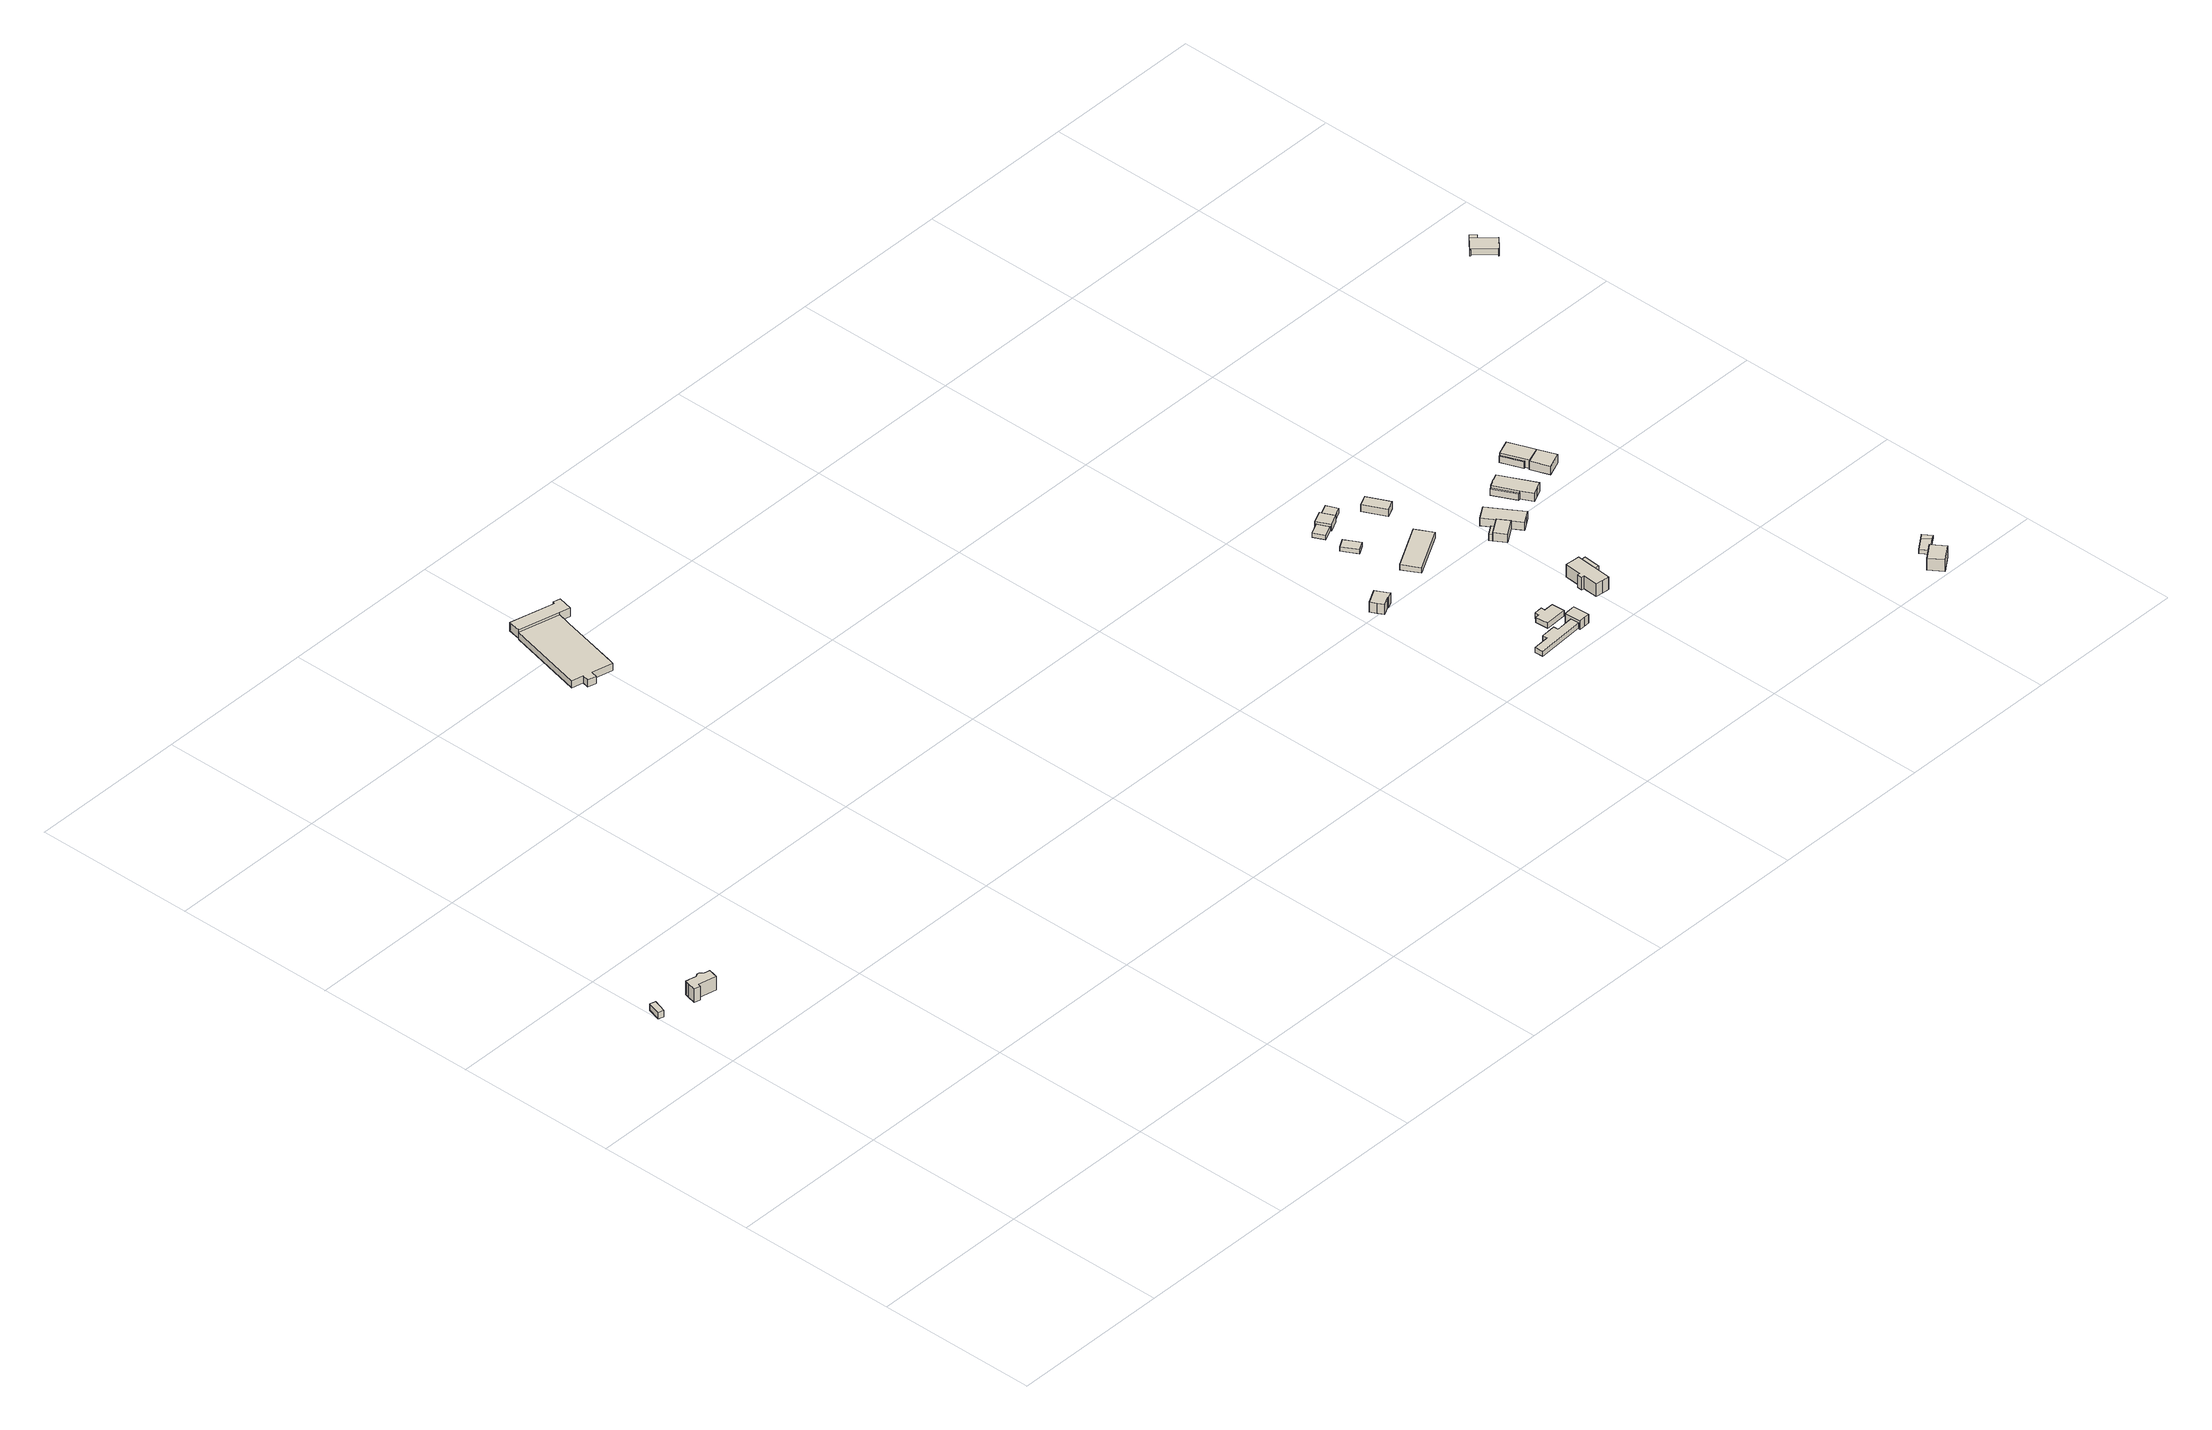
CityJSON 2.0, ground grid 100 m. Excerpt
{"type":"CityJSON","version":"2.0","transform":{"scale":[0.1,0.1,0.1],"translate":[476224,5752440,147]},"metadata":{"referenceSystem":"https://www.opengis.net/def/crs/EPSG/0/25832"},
"CityObjects":{
"building1":{"type":"Building","attributes":{"Gemeindeschluessel":"05766056","BezugspunktDach":"2000","function":"31001_2000","measuredHeight":5.13},"address":[{"country":"Germany","locality":"Oerlinghausen","thoroughfareNumber":"66","thoroughfareName":"Stukenbrocker Weg"}],"geometry":[{"type":"Solid","lod":"1","boundaries":[[[[0,1,2,3]],[[4,5,6,7]],[[4,7,3,2]],[[5,4,2,1]],[[6,5,1,0]],[[7,6,0,3]]]]}]},
"building2":{"type":"Building","attributes":{"Gemeindeschluessel":"05766056","BezugspunktDach":"2000","function":"31001_1010","measuredHeight":11.57},"address":[{"country":"Germany","locality":"Oerlinghausen","thoroughfareNumber":"66","thoroughfareName":"Stukenbrocker Weg"}],"geometry":[{"type":"Solid","lod":"1","boundaries":[[[[8,9,10,11,12,13,14,15,16,17,18,19,20,21,22,23,24,25,26,27,28,29,30,31,32]],[[33,34,35,36,37,38,39,40,41,42,43,44,45,46,47,48,49,50,51,52,53,54,55,56,57]],[[33,57,32,31]],[[34,33,31,30]],[[35,34,30,29]],[[36,35,29,28]],[[37,36,28,27]],[[38,37,27,26]],[[39,38,26,25]],[[40,39,25,24]],[[41,40,24,23]],[[42,41,23,22]],[[43,42,22,21]],[[44,43,21,20]],[[45,44,20,19]],[[46,45,19,18]],[[47,46,18,17]],[[48,47,17,16]],[[49,48,16,15]],[[50,49,15,14]],[[51,50,14,13]],[[52,51,13,12]],[[53,52,12,11]],[[54,53,11,10]],[[55,54,10,9]],[[56,55,9,8]],[[57,56,8,32]]]]}]},
"building3":{"type":"Building","attributes":{"Gemeindeschluessel":"05766056","BezugspunktDach":"2000","function":"31001_2000","measuredHeight":4.88},"address":[{"country":"Germany","locality":"Oerlinghausen","thoroughfareNumber":"2","thoroughfareName":"Robert-Kronfeld-Straße"}],"geometry":[{"type":"Solid","lod":"1","boundaries":[[[[58,59,60,61,62,63,64,65,66,67,68,69]],[[70,71,72,73,74,75,76,77,78,79,80,81]],[[70,81,69,68]],[[71,70,68,67]],[[72,71,67,66]],[[73,72,66,65]],[[74,73,65,64]],[[75,74,64,63]],[[76,75,63,62]],[[77,76,62,61]],[[78,77,61,60]],[[79,78,60,59]],[[80,79,59,58]],[[81,80,58,69]]]]}]},
"building4":{"type":"Building","attributes":{"Gemeindeschluessel":"05766056","BezugspunktDach":"2000","function":"31001_1100","measuredHeight":5.78},"address":[{"country":"Germany","locality":"Oerlinghausen","thoroughfareNumber":"2","thoroughfareName":"Robert-Kronfeld-Straße"}],"geometry":[{"type":"Solid","lod":"1","boundaries":[[[[82,83,84,85,86,87,88]],[[89,90,91,92,93,94,95]],[[89,95,88,87]],[[90,89,87,86]],[[91,90,86,85]],[[92,91,85,84]],[[93,92,84,83]],[[94,93,83,82]],[[95,94,82,88]]]]}]},
"building5":{"type":"Building","attributes":{"Gemeindeschluessel":"05766056","BezugspunktDach":"2000","function":"31001_1010","measuredHeight":8.9},"address":[{"country":"Germany","locality":"Oerlinghausen","thoroughfareNumber":"12","thoroughfareName":"Bokelfenner Straße"}],"geometry":[{"type":"Solid","lod":"1","boundaries":[[[[96,97,98,99,100,101,102,103]],[[104,105,106,107,108,109,110,111]],[[104,111,103,102]],[[105,104,102,101]],[[106,105,101,100]],[[107,106,100,99]],[[108,107,99,98]],[[109,108,98,97]],[[110,109,97,96]],[[111,110,96,103]]]]}]},
"building6":{"type":"Building","attributes":{"Gemeindeschluessel":"05766056","BezugspunktDach":"2000","function":"31001_9998","measuredHeight":3.54},"address":[{"country":"Germany","locality":"Oerlinghausen","thoroughfareNumber":"10a","thoroughfareName":"Bokelfenner Straße"}],"geometry":[{"type":"Solid","lod":"1","boundaries":[[[[112,113,114,115,116,117,118,119]],[[120,121,122,123,124,125,126,127]],[[120,127,119,118]],[[121,120,118,117]],[[122,121,117,116]],[[123,122,116,115]],[[124,123,115,114]],[[125,124,114,113]],[[126,125,113,112]],[[127,126,112,119]]]]}]},
"building7":{"type":"Building","attributes":{"Gemeindeschluessel":"05766056","BezugspunktDach":"2000","function":"31001_1110","measuredHeight":3.6},"address":[{"country":"Germany","locality":"Oerlinghausen","thoroughfareNumber":"10a","thoroughfareName":"Bokelfenner Straße"}],"geometry":[{"type":"Solid","lod":"1","boundaries":[[[[128,129,130,131,132,133,134,135]],[[136,137,138,139,140,141,142,143]],[[136,143,135,134]],[[137,136,134,133]],[[138,137,133,132]],[[139,138,132,131]],[[140,139,131,130]],[[141,140,130,129]],[[142,141,129,128]],[[143,142,128,135]]]]}]},
"building8":{"type":"Building","attributes":{"Gemeindeschluessel":"05766056","BezugspunktDach":"2000","function":"31001_1110","measuredHeight":7.82},"address":[{"country":"Germany","locality":"Oerlinghausen","thoroughfareNumber":"10a","thoroughfareName":"Bokelfenner Straße"}],"geometry":[{"type":"Solid","lod":"1","boundaries":[[[[144,145,146,147,148,149]],[[150,151,152,153,154,155]],[[150,155,149,148]],[[151,150,148,147]],[[152,151,147,146]],[[153,152,146,145]],[[154,153,145,144]],[[155,154,144,149]]]]}]},
"building9":{"type":"Building","attributes":{"Gemeindeschluessel":"05766056","BezugspunktDach":"2000","function":"31001_2463","measuredHeight":2.79},"address":[{"country":"Germany","locality":"Oerlinghausen","thoroughfareNumber":"10c","thoroughfareName":"Bokelfenner Straße"}],"geometry":[{"type":"Solid","lod":"1","boundaries":[[[[156,157,158,159]],[[160,161,162,163]],[[160,163,159,158]],[[161,160,158,157]],[[162,161,157,156]],[[163,162,156,159]]]]}]},
"building10":{"type":"Building","attributes":{"Gemeindeschluessel":"05766056","BezugspunktDach":"2000","function":"31001_2000","measuredHeight":3.6},"address":[{"country":"Germany","locality":"Oerlinghausen","thoroughfareNumber":"10b","thoroughfareName":"Bokelfenner Straße"}],"geometry":[{"type":"Solid","lod":"1","boundaries":[[[[164,165,166,167]],[[168,169,170,171]],[[168,171,167,166]],[[169,168,166,165]],[[170,169,165,164]],[[171,170,164,167]]]]}]},
"building11":{"type":"Building","attributes":{"Gemeindeschluessel":"05766056","function":"51009_1611"},"address":[{"country":"Germany"}],"children":["building11-1","building11-2","building11-3"]},
"building11-1":{"type":"BuildingPart","attributes":{"BezugspunktDach":"2000","measuredHeight":4.84},"parents":["building11"],"geometry":[{"type":"Solid","lod":"1","boundaries":[[[[172,173,174,175]],[[176,177,178,179]],[[176,179,175,174]],[[177,176,174,173]],[[178,177,173,172]],[[179,178,172,175]]]]}]},
"building11-2":{"type":"BuildingPart","attributes":{"BezugspunktDach":"2000","measuredHeight":3.35},"parents":["building11"],"geometry":[{"type":"Solid","lod":"1","boundaries":[[[[180,181,182,183]],[[184,185,186,187]],[[184,187,183,182]],[[185,184,182,181]],[[186,185,181,180]],[[187,186,180,183]]]]}]},
"building11-3":{"type":"BuildingPart","attributes":{"BezugspunktDach":"2000","measuredHeight":3.44},"parents":["building11"],"geometry":[{"type":"Solid","lod":"1","boundaries":[[[[188,189,190,191]],[[192,193,194,195]],[[192,195,191,190]],[[193,192,190,189]],[[194,193,189,188]],[[195,194,188,191]]]]}]},
"building12":{"type":"Building","attributes":{"Gemeindeschluessel":"05766056","function":"31001_9998"},"address":[{"country":"Germany","locality":"Oerlinghausen","thoroughfareNumber":"10","thoroughfareName":"Bokelfenner Straße"}],"children":["building12-1","building12-2"]},
"building12-1":{"type":"BuildingPart","attributes":{"BezugspunktDach":"2000","measuredHeight":11.99},"parents":["building12"],"geometry":[{"type":"Solid","lod":"1","boundaries":[[[[196,197,198,199,200,201,202,203,204,205,206]],[[207,208,209,210,211,212,213,214,215,216,217]],[[207,217,206,205]],[[208,207,205,204]],[[209,208,204,203]],[[210,209,203,202]],[[211,210,202,201]],[[212,211,201,200]],[[213,212,200,199]],[[214,213,199,198]],[[215,214,198,197]],[[216,215,197,196]],[[217,216,196,206]]]]}]},
"building12-2":{"type":"BuildingPart","attributes":{"BezugspunktDach":"2000","measuredHeight":6.26},"parents":["building12"],"geometry":[{"type":"Solid","lod":"1","boundaries":[[[[218,219,220,221,222]],[[223,224,225,207,226]],[[223,226,222,221]],[[224,223,221,220]],[[225,224,220,219]],[[207,225,219,218]],[[226,207,218,222]]]]}]},
"building13":{"type":"Building","attributes":{"Gemeindeschluessel":"05766056","BezugspunktDach":"2000","function":"31001_2000","measuredHeight":6.59},"address":[{"country":"Germany","locality":"Oerlinghausen","thoroughfareNumber":"10c","thoroughfareName":"Bokelfenner Straße"}],"geometry":[{"type":"Solid","lod":"1","boundaries":[[[[227,228,229,230]],[[231,232,233,234]],[[231,234,230,229]],[[232,231,229,228]],[[233,232,228,227]],[[234,233,227,230]]]]}]},
"building14":{"type":"Building","attributes":{"Gemeindeschluessel":"05766056","function":"31001_1110"},"address":[{"country":"Germany","locality":"Oerlinghausen","thoroughfareNumber":"8","thoroughfareName":"Bokelfenner Straße"}],"children":["building14-1","building14-2"]},
"building14-1":{"type":"BuildingPart","attributes":{"BezugspunktDach":"2000","measuredHeight":6.92},"parents":["building14"],"geometry":[{"type":"Solid","lod":"1","boundaries":[[[[235,236,237,238]],[[239,240,241,242]],[[239,242,238,237]],[[240,239,237,236]],[[241,240,236,235]],[[242,241,235,238]]]]}]},
"building14-2":{"type":"BuildingPart","attributes":{"BezugspunktDach":"2000","measuredHeight":4.4},"parents":["building14"],"geometry":[{"type":"Solid","lod":"1","boundaries":[[[[243,244,245,246]],[[240,247,248,249]],[[240,249,246,245]],[[247,240,245,244]],[[248,247,244,243]],[[249,248,243,246]]]]}]},
"building15":{"type":"Building","attributes":{"Gemeindeschluessel":"05766056","function":"31001_3061"},"address":[{"country":"Germany","locality":"Oerlinghausen","thoroughfareNumber":"8","thoroughfareName":"Bokelfenner Straße"}],"children":["building15-1","building15-2"]},
"building15-1":{"type":"BuildingPart","attributes":{"BezugspunktDach":"2000","measuredHeight":6.56},"parents":["building15"],"geometry":[{"type":"Solid","lod":"1","boundaries":[[[[250,251,252,253,254,255,256,257,258]],[[259,242,260,261,262,263,264,265,266]],[[259,266,258,257]],[[242,259,257,256]],[[260,242,256,255]],[[261,260,255,254]],[[262,261,254,253]],[[263,262,253,252]],[[264,263,252,251]],[[265,264,251,250]],[[266,265,250,258]]]]}]},
"building15-2":{"type":"BuildingPart","attributes":{"BezugspunktDach":"2000","measuredHeight":4.08},"parents":["building15"],"geometry":[{"type":"Solid","lod":"1","boundaries":[[[[267,268,269,270]],[[264,263,271,272]],[[264,272,270,269]],[[263,264,269,268]],[[271,263,268,267]],[[272,271,267,270]]]]}]},
"building16":{"type":"Building","attributes":{"Gemeindeschluessel":"05766056","function":"31001_3061"},"address":[{"country":"Germany","locality":"Oerlinghausen","thoroughfareNumber":"8a","thoroughfareName":"Bokelfenner Straße"}],"children":["building16-1","building16-2"]},
"building16-1":{"type":"BuildingPart","attributes":{"BezugspunktDach":"2000","measuredHeight":6.77},"parents":["building16"],"geometry":[{"type":"Solid","lod":"1","boundaries":[[[[273,274,275,276,277,278,279,280,281,282,283]],[[284,285,286,287,288,289,290,291,292,293,294]],[[284,294,283,282]],[[285,284,282,281]],[[286,285,281,280]],[[287,286,280,279]],[[288,287,279,278]],[[289,288,278,277]],[[290,289,277,276]],[[291,290,276,275]],[[292,291,275,274]],[[293,292,274,273]],[[294,293,273,283]]]]}]},
"building16-2":{"type":"BuildingPart","attributes":{"BezugspunktDach":"2000","measuredHeight":4.34},"parents":["building16"],"geometry":[{"type":"Solid","lod":"1","boundaries":[[[[295,296,297,298]],[[299,300,288,287]],[[299,287,298,297]],[[300,299,297,296]],[[288,300,296,295]],[[287,288,295,298]]]]}]},
"building17":{"type":"Building","attributes":{"Gemeindeschluessel":"05766056","function":"31001_3061"},"address":[{"country":"Germany","locality":"Oerlinghausen","thoroughfareNumber":"8b","thoroughfareName":"Bokelfenner Straße"}],"children":["building17-1","building17-2","building17-3"]},
"building17-1":{"type":"BuildingPart","attributes":{"BezugspunktDach":"2000","measuredHeight":7.29},"parents":["building17"],"geometry":[{"type":"Solid","lod":"1","boundaries":[[[[301,302,303,304]],[[305,306,307,308]],[[305,308,304,303]],[[306,305,303,302]],[[307,306,302,301]],[[308,307,301,304]]]]}]},
"building17-2":{"type":"BuildingPart","attributes":{"BezugspunktDach":"2000","measuredHeight":4.42},"parents":["building17"],"geometry":[{"type":"Solid","lod":"1","boundaries":[[[[309,310,311,312]],[[313,314,306,315]],[[313,315,312,311]],[[314,313,311,310]],[[306,314,310,309]],[[315,306,309,312]]]]}]},
"building17-3":{"type":"BuildingPart","attributes":{"BezugspunktDach":"2000","measuredHeight":7.28},"parents":["building17"],"geometry":[{"type":"Solid","lod":"1","boundaries":[[[[316,317,318,319]],[[320,321,308,322]],[[320,322,319,318]],[[321,320,318,317]],[[308,321,317,316]],[[322,308,316,319]]]]}]},
"building18":{"type":"Building","attributes":{"Gemeindeschluessel":"05766056","BezugspunktDach":"2000","function":"31001_1010","measuredHeight":9.59},"address":[{"country":"Germany","locality":"Oerlinghausen","thoroughfareNumber":"13","thoroughfareName":"Westerholter Straße"}],"geometry":[{"type":"Solid","lod":"1","boundaries":[[[[323,324,325,326]],[[327,328,329,330]],[[327,330,326,325]],[[328,327,325,324]],[[329,328,324,323]],[[330,329,323,326]]]]}]},
"building19":{"type":"Building","attributes":{"Gemeindeschluessel":"05766056","BezugspunktDach":"2000","function":"31001_2000","measuredHeight":2.59},"address":[{"country":"Germany","locality":"Oerlinghausen","thoroughfareNumber":"13","thoroughfareName":"Westerholter Straße"}],"geometry":[{"type":"Solid","lod":"1","boundaries":[[[[331,332,333,334]],[[335,336,337,338]],[[335,338,334,333]],[[336,335,333,332]],[[337,336,332,331]],[[338,337,331,334]]]]}]},
"building20":{"type":"Building","attributes":{"Gemeindeschluessel":"05766056","BezugspunktDach":"2000","function":"51009_1610","measuredHeight":2.31},"address":[{"country":"Germany"}],"geometry":[{"type":"Solid","lod":"1","boundaries":[[[[339,331,334,340]],[[341,342,343,344]],[[341,344,340,334]],[[342,341,334,331]],[[343,342,331,339]],[[344,343,339,340]]]]}]},
"building21":{"type":"Building","attributes":{"Gemeindeschluessel":"05766056","function":"31001_1010"},"address":[{"country":"Germany","locality":"Oerlinghausen","thoroughfareNumber":"6","thoroughfareName":"Bokelfenner Straße"}],"children":["building21-1","building21-2"]},
"building21-1":{"type":"BuildingPart","attributes":{"BezugspunktDach":"2000","measuredHeight":5.45},"parents":["building21"],"geometry":[{"type":"Solid","lod":"1","boundaries":[[[[345,346,347,348,349,350,351,352,353,354,355,356,357]],[[358,359,360,361,362,363,364,365,366,367,368,369,370]],[[358,370,357,356]],[[359,358,356,355]],[[360,359,355,354]],[[361,360,354,353]],[[362,361,353,352]],[[363,362,352,351]],[[364,363,351,350]],[[365,364,350,349]],[[366,365,349,348]],[[367,366,348,347]],[[368,367,347,346]],[[369,368,346,345]],[[370,369,345,357]]]]}]},
"building21-2":{"type":"BuildingPart","attributes":{"BezugspunktDach":"2000","measuredHeight":3.39},"parents":["building21"],"geometry":[{"type":"Solid","lod":"1","boundaries":[[[[371,372,373,374]],[[370,369,375,376]],[[370,376,374,373]],[[369,370,373,372]],[[375,369,372,371]],[[376,375,371,374]]]]}]}
},
"vertices":[
[29,2614,44],[4,2533,44],[37,2522,44],[62,2604,44],[37,2522,0],[4,2533,0],[29,2614,0],[62,2604,0],
[243,2530,95],[231,2481,95],[269,2472,95],[274,2492,95],[387,2465,95],[395,2495,95],[402,2525,95],[362,2534,95],[361,2537,95],[359,2541,95],[357,2544,95],[355,2547,95],[352,2549,95],[348,2552,95],[343,2553,95],[339,2554,95],[335,2554,95],[330,2553,95],[327,2551,95],[324,2549,95],[321,2547,95],[318,2544,95],[273,2556,95],[272,2554,95],[251,2559,95],[272,2554,4],[273,2556,4],[318,2544,4],[321,2547,4],[324,2549,4],[327,2551,4],[330,2553,4],[335,2554,4],[339,2554,4],[343,2553,4],[348,2552,4],[352,2549,4],[355,2547,4],[357,2544,4],[359,2541,4],[361,2537,4],[362,2534,4],[402,2525,4],[395,2495,4],[387,2465,4],[274,2492,4],[269,2472,4],[231,2481,4],[243,2530,4],[251,2559,4],
[2040,4830,86],[2095,5058,86],[2105,5100,86],[2115,5142,86],[1860,5204,86],[1743,4718,86],[1814,4701,86],[1804,4662,86],[1858,4649,86],[1867,4688,86],[1998,4656,86],[2008,4696,86],[1998,4656,38],[1867,4688,38],[1858,4649,38],[1804,4662,38],[1814,4701,38],[1743,4718,38],[1860,5204,38],[2115,5142,38],[2105,5100,38],[2095,5058,38],[2040,4830,38],[2008,4696,38],
[1860,5204,101],[2115,5142,101],[2182,5126,101],[2204,5217,101],[2160,5228,101],[2156,5214,101],[1878,5281,101],[2156,5214,43],[2160,5228,43],[2204,5217,43],[2182,5126,43],[2115,5142,43],[1860,5204,43],[1878,5281,43],
[5159,1980,123],[5119,2053,123],[5030,2005,123],[5050,1969,123],[5070,1932,123],[5124,1961,123],[5127,1955,123],[5162,1974,123],[5127,1955,55],[5124,1961,55],[5070,1932,55],[5050,1969,55],[5030,2005,55],[5119,2053,55],[5159,1980,55],[5162,1974,55],
[5457,1156,97],[5459,1125,97],[5356,1119,97],[5360,1068,97],[5665,1088,97],[5662,1140,97],[5552,1133,97],[5550,1162,97],[5552,1133,62],[5662,1140,62],[5665,1088,62],[5360,1068,62],[5356,1119,62],[5459,1125,62],[5457,1156,62],[5550,1162,62],
[5591,1332,78],[5593,1306,78],[5567,1304,78],[5572,1224,78],[5709,1232,78],[5704,1312,78],[5644,1309,78],[5642,1335,78],[5644,1309,42],[5704,1312,42],[5709,1232,42],[5572,1224,42],[5567,1304,42],[5593,1306,42],[5591,1332,42],[5642,1335,42],
[5736,1082,116],[5730,1183,116],[5695,1180,116],[5659,1178,116],[5666,1077,116],[5701,1080,116],[5666,1077,57],[5659,1178,57],[5695,1180,57],[5730,1183,57],[5736,1082,57],[5701,1080,57],
[5379,2513,67],[5324,2481,67],[5377,2389,67],[5433,2421,67],[5377,2389,39],[5324,2481,39],[5379,2513,39],[5433,2421,39],
[5694,2294,69],[5424,2145,69],[5482,2040,69],[5752,2188,69],[5482,2040,33],[5424,2145,33],[5694,2294,33],[5752,2188,33],
[5451,2742,86],[5379,2708,86],[5418,2625,86],[5490,2659,86],[5418,2625,42],[5379,2708,42],[5451,2742,42],[5490,2659,42],
[5382,2701,72],[5310,2667,72],[5343,2598,72],[5415,2632,72],[5343,2598,42],[5310,2667,42],[5382,2701,42],[5415,2632,42],
[5527,2769,73],[5455,2735,73],[5487,2666,73],[5559,2700,73],[5487,2666,42],[5455,2735,42],[5527,2769,42],[5559,2700,42],
[6035,1466,96],[5990,1470,96],[5982,1366,96],[5965,1367,96],[5962,1334,96],[5979,1333,96],[5972,1240,96],[6017,1236,96],[6062,1233,96],[6079,1459,96],[6080,1463,96],[6079,1459,11],[6062,1233,11],[6017,1236,11],[5972,1240,11],[5979,1333,11],[5962,1334,11],[5965,1367,11],[5982,1366,11],[5990,1470,11],[6035,1466,11],[6080,1463,11],
[6079,1459,74],[6074,1398,74],[6071,1355,74],[6115,1351,74],[6123,1455,74],[6115,1351,11],[6071,1355,11],[6074,1398,11],[6123,1455,11],
[5713,2656,84],[5651,2627,84],[5717,2489,84],[5779,2519,84],[5717,2489,36],[5651,2627,36],[5713,2656,36],[5779,2519,36],
[6038,2012,84],[5940,1949,84],[5984,1880,84],[6082,1943,84],[5984,1880,28],[5940,1949,28],[6038,2012,28],[6082,1943,28],
[5986,2004,72],[5928,1966,72],[5940,1949,72],[5998,1986,72],[5928,1966,28],[5986,2004,28],[5998,1986,28],
[6201,1935,81],[6155,2006,81],[6070,2137,81],[6030,2111,81],[5990,2085,81],[6057,1982,81],[6082,1943,81],[6121,1883,81],[6161,1909,81],[6121,1883,28],[6057,1982,28],[5990,2085,28],[6030,2111,28],[6070,2137,28],[6155,2006,28],[6201,1935,28],[6161,1909,28],
[6080,2144,69],[6070,2137,69],[6155,2006,69],[6166,2013,69],[6080,2144,28],[6166,2013,28],
[6276,2247,81],[6275,2249,81],[6273,2249,81],[6260,2242,81],[6261,2240,81],[6232,2225,81],[6301,2083,81],[6338,2008,81],[6381,2029,81],[6424,2050,81],[6317,2267,81],[6424,2050,26],[6381,2029,26],[6338,2008,26],[6301,2083,26],[6232,2225,26],[6261,2240,26],[6260,2242,26],[6273,2249,26],[6275,2249,26],[6276,2247,26],[6317,2267,26],
[6232,2225,69],[6220,2220,69],[6290,2078,69],[6301,2083,69],[6290,2078,26],[6220,2220,26],
[6560,2411,82],[6469,2376,82],[6531,2217,82],[6622,2252,82],[6531,2217,24],[6469,2376,24],[6560,2411,24],[6622,2252,24],
[6469,2376,68],[6460,2372,68],[6511,2240,68],[6520,2243,68],[6511,2240,24],[6460,2372,24],[6520,2243,24],
[6622,2252,81],[6522,2213,81],[6565,2101,81],[6666,2140,81],[6565,2101,24],[6522,2213,24],[6666,2140,24],
[7399,155,100],[7302,85,100],[7358,7,100],[7455,76,100],[7358,7,21],[7302,85,21],[7399,155,21],[7455,76,21],
[7456,268,47],[7377,211,47],[7412,162,47],[7492,219,47],[7412,162,21],[7377,211,21],[7456,268,21],[7492,219,21],
[7482,287,47],[7518,237,47],[7492,219,24],[7456,268,24],[7482,287,24],[7518,237,24],
[7697,3701,99],[7663,3669,99],[7623,3631,99],[7625,3628,99],[7632,3635,99],[7734,3527,99],[7727,3521,99],[7729,3518,99],[7769,3555,99],[7768,3556,99],[7769,3557,99],[7803,3589,99],[7725,3671,99],[7803,3589,57],[7769,3557,57],[7768,3556,57],[7769,3555,57],[7729,3518,57],[7727,3521,57],[7734,3527,57],[7632,3635,57],[7625,3628,57],[7623,3631,57],[7663,3669,57],[7697,3701,57],[7725,3671,57],
[7721,3724,91],[7697,3701,91],[7725,3671,91],[7750,3694,91],[7721,3724,57],[7750,3694,57]
]}
